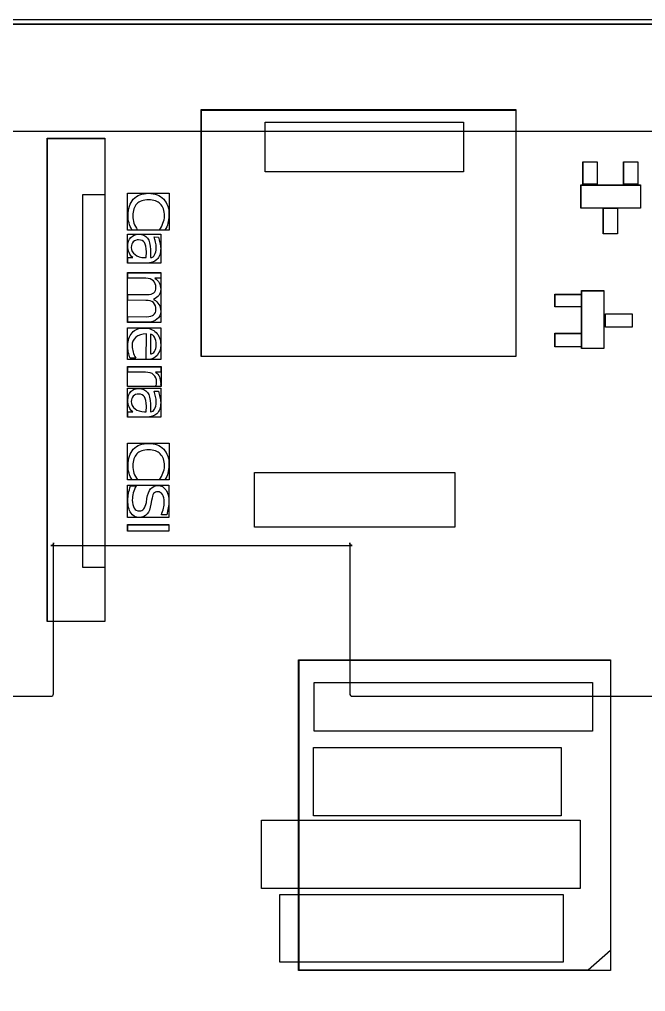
# Model space of a CAD drawing. Extents: x -52 to 498, y 3 to 363.
# Drawn here: x 45.63 to 70.56, y 66.41 to 105.09 of the extents above; entities that cross this region are included whole.
import ezdxf

# ---------------------------------------------------------------- set-up
doc = ezdxf.new("R2010")
doc.units = 0
for name, color, linetype in [('RpiPaveiksliukas', 7, 'CONTINUOUS'), ('RpiSkyles', 7, 'CONTINUOUS'), ('RpiSkyles_kitoj_vietoj', 7, 'CONTINUOUS')]:
    doc.layers.add(name, color=color, linetype=linetype)

msp = doc.modelspace()

# ---------------------------------------------------------------- linework, layer by layer
at = {"layer": 'RpiPaveiksliukas', "color": 7}
for points in [[(92.49034, 45.442526), (4.700342, 45.442526), (4.700342, 104.902524), (92.49034, 104.902524), (92.49034, 45.442526), (4.690342, 45.442526), (4.690342, 104.912524), (92.49034, 104.912524)], [(94.00034, 45.582526), (6.200342, 45.582526), (6.200342, 105.092524), (94.00034, 105.092524)], [(65.39034, 91.682525), (52.860341, 91.682525), (52.860341, 101.502524), (65.39034, 101.502524)], [(59.11034, 101.482524), (65.39034, 101.482524), (65.39034, 91.682525), (52.870341, 91.682525), (52.870341, 101.482524)], [(59.11034, 101.482524), (65.39034, 101.482524), (65.39034, 91.682525), (52.870341, 91.682525), (52.870341, 101.482524)], [(63.31034, 99.032524), (55.410341, 99.032524), (55.410341, 101.002524), (63.31034, 101.002524)], [(86.31034, 52.752526), (13.480342, 52.752526), (13.480342, 100.652524), (86.31034, 100.652524)], [(49.030341, 81.132525), (46.730341, 81.132525), (46.730341, 100.362524), (49.030341, 100.362524)], [(47.900341, 100.352524), (49.030341, 100.352524), (49.030341, 81.132525), (46.740341, 81.132525), (46.740341, 100.352524)], [(47.900341, 100.352524), (49.030341, 100.352524), (49.030341, 81.132525), (46.740341, 81.132525), (46.740341, 100.352524)], [(68.63034, 98.542524), (68.06034, 98.542524), (68.06034, 99.432524), (68.63034, 99.432524)], [(70.25034, 98.542524), (69.68034, 98.542524), (69.68034, 99.432524), (70.25034, 99.432524)], [(68.35034, 98.542524), (68.07034, 98.542524), (68.07034, 99.422524), (68.63034, 99.422524), (68.63034, 98.542524)], [(68.35034, 98.542524), (68.07034, 98.542524), (68.07034, 99.422524), (68.63034, 99.422524), (68.63034, 98.542524)], [(69.97034, 98.542524), (69.69034, 98.542524), (69.69034, 99.422524), (70.25034, 99.422524), (70.25034, 98.542524)], [(69.97034, 98.542524), (69.69034, 98.542524), (69.69034, 99.422524), (70.25034, 99.422524), (70.25034, 98.542524)], [(70.36034, 97.582524), (67.98034, 97.582524), (67.98034, 98.512524), (70.36034, 98.512524)], [(69.16034, 97.582524), (67.99034, 97.582524), (67.99034, 98.502524), (70.36034, 98.502524), (70.36034, 97.582524)], [(69.16034, 97.582524), (67.99034, 97.582524), (67.99034, 98.502524), (70.36034, 98.502524), (70.36034, 97.582524)], [(48.610341, 98.132524), (49.030341, 98.132524), (49.030341, 83.282525), (48.150341, 83.282525), (48.150341, 98.132524)], [(51.590341, 96.702524), (49.930341, 96.702524), (49.930341, 98.182524), (51.590341, 98.182524)], [(69.44034, 96.562524), (68.87034, 96.562524), (68.87034, 97.592524), (69.44034, 97.592524)], [(69.16034, 96.562524), (68.88034, 96.562524), (68.88034, 97.582524), (69.44034, 97.582524), (69.44034, 96.562524)], [(69.16034, 96.562524), (68.88034, 96.562524), (68.88034, 97.582524), (69.44034, 97.582524), (69.44034, 96.562524)], [(51.250341, 95.392524), (49.930341, 95.392524), (49.930341, 96.552524), (51.250341, 96.552524)], [(51.420341, 96.712524)], [(50.670341, 95.392524)], [(51.250341, 93.032525), (49.930341, 93.032525), (49.930341, 95.022525), (51.250341, 95.022525)], [(68.00034, 93.652525), (66.95034, 93.652525), (66.95034, 94.162525), (68.00034, 94.162525)], [(67.99034, 93.902525), (67.99034, 93.652525), (66.96034, 93.652525), (66.96034, 94.152525), (67.99034, 94.152525)], [(67.99034, 93.902525), (67.99034, 93.652525), (66.96034, 93.652525), (66.96034, 94.152525), (67.99034, 94.152525)], [(68.90034, 91.992525), (68.01034, 91.992525), (68.01034, 94.302525), (68.90034, 94.302525)], [(68.90034, 93.122525), (68.90034, 91.992525), (68.02034, 91.992525), (68.02034, 94.292525), (68.90034, 94.292525)], [(68.90034, 93.122525), (68.90034, 91.992525), (68.02034, 91.992525), (68.02034, 94.292525), (68.90034, 94.292525)], [(50.970341, 93.952525)], [(70.03034, 92.842525), (68.96034, 92.842525), (68.96034, 93.382525), (70.03034, 93.382525)], [(70.03034, 93.122525), (70.03034, 92.842525), (68.97034, 92.842525), (68.97034, 93.372525), (70.03034, 93.372525)], [(70.03034, 93.122525), (70.03034, 92.842525), (68.97034, 92.842525), (68.97034, 93.372525), (70.03034, 93.372525)], [(51.250341, 91.562525), (49.930341, 91.562525), (49.930341, 92.822525), (51.250341, 92.822525)], [(68.00034, 92.062525), (66.95034, 92.062525), (66.95034, 92.602525), (68.00034, 92.602525)], [(67.99034, 92.312525), (67.99034, 92.062525), (66.96034, 92.062525), (66.96034, 92.592525), (67.99034, 92.592525)], [(67.99034, 92.312525), (67.99034, 92.062525), (66.96034, 92.062525), (66.96034, 92.592525), (67.99034, 92.592525)], [(50.760341, 91.562525)], [(51.270341, 90.482525), (49.930341, 90.482525), (49.930341, 91.282525), (51.270341, 91.282525)], [(51.250341, 89.262525), (49.930341, 89.262525), (49.930341, 90.412525), (51.250341, 90.412525)], [(50.670341, 89.262525)], [(51.590341, 86.772525), (49.930341, 86.772525), (49.930341, 88.232525), (51.590341, 88.232525)], [(62.96034, 84.892525), (54.990341, 84.892525), (54.990341, 87.062525), (62.96034, 87.062525)], [(51.420341, 86.772525)], [(51.580341, 85.272525), (49.930341, 85.272525), (49.930341, 86.552525), (51.580341, 86.552525)], [(51.490341, 85.382525)], [(51.580341, 84.732525), (49.930341, 84.732525), (49.930341, 84.992525), (51.580341, 84.992525)], [(51.580341, 84.982525), (51.580341, 84.732525), (49.940341, 84.742525), (49.940341, 84.982525)], [(69.16034, 67.242525), (56.740341, 67.242525), (56.740341, 79.602525), (69.16034, 79.602525)], [(69.16034, 79.592525), (69.16034, 68.042525), (68.28034, 67.252525), (56.760341, 67.252525), (56.760341, 79.592525)], [(69.16034, 79.592525), (69.16034, 68.042525), (68.28034, 67.252525), (56.760341, 67.252525), (56.760341, 79.592525)], [(68.44034, 76.762525), (57.36034, 76.762525), (57.36034, 78.702525), (68.44034, 78.702525)], [(67.20034, 73.402525), (57.33034, 73.402525), (57.33034, 76.112525), (67.20034, 76.112525)], [(67.96034, 70.512525), (55.270341, 70.512525), (55.270341, 73.222525), (67.96034, 73.222525)], [(67.28034, 67.572525), (56.000341, 67.572525), (56.000341, 70.272525), (67.28034, 70.272525)]]:
    msp.add_lwpolyline(points, close=True, dxfattribs=at)
for points in [[(15.700342, 100.642524), (83.88034, 100.642524)], [(50.330341, 96.712524), (50.110341, 96.712524)], [(50.990341, 96.442524), (51.160341, 96.432524)], [(51.420341, 96.712524), (51.200341, 96.712524)], [(50.670341, 95.392524), (49.940341, 95.402524), (49.940341, 95.622524), (50.140341, 95.622524)], [(50.610341, 95.612524), (50.670341, 95.612524), (50.680341, 95.842524)], [(50.840341, 95.932524), (50.840341, 95.612524), (50.850341, 95.612524)], [(50.660341, 94.792525), (49.940341, 94.792525), (49.940341, 95.012525), (51.250341, 95.012525), (51.250341, 94.792525), (51.020341, 94.792525)], [(50.660341, 93.912525), (49.940341, 93.922525), (49.940341, 94.142525), (50.700341, 94.142525)], [(50.710341, 93.042525), (49.940341, 93.052525), (49.940341, 93.272525), (50.700341, 93.262525)], [(50.760341, 91.562525), (50.670341, 91.562525), (50.680341, 92.582525)], [(50.840341, 92.572525), (50.840341, 91.782525)], [(50.260341, 91.612525), (50.040341, 91.612525)], [(50.640341, 91.052525), (49.940341, 91.052525), (49.940341, 91.272525), (51.250341, 91.272525), (51.250341, 91.052525), (51.050341, 91.052525)], [(50.990341, 90.302525), (51.160341, 90.302525)], [(51.270341, 90.482525), (51.050341, 90.482525)], [(50.840341, 89.792525), (50.840341, 89.482525), (50.850341, 89.482525)], [(50.670341, 89.262525), (49.940341, 89.262525), (49.940341, 89.482525), (50.140341, 89.482525)], [(50.610341, 89.482525), (50.670341, 89.482525), (50.680341, 89.702525)], [(50.330341, 86.772525), (50.110341, 86.772525)], [(51.420341, 86.772525), (51.200341, 86.772525)], [(50.050341, 86.532525), (50.270341, 86.532525)], [(50.680341, 85.872525), (50.700341, 86.022525)], [(50.890341, 85.952525), (50.860341, 85.802525)], [(51.490341, 85.382525), (51.280341, 85.382525)]]:
    msp.add_lwpolyline(points, dxfattribs=at)
for points in [[(15.700342, 100.642524), (15.700342, 100.642524), (70.58034, 100.642524), (83.88034, 100.642524)], [(49.950341, 97.292524), (49.950341, 97.562524), (50.020341, 97.782524), (50.160341, 97.942524)], [(50.160341, 97.942524), (50.310341, 98.092524), (50.510341, 98.172524), (50.770341, 98.172524)], [(50.770341, 97.912524), (50.560341, 97.912524), (50.400341, 97.852524), (50.300341, 97.752524)], [(50.770341, 98.172524), (51.020341, 98.172524), (51.220341, 98.092524), (51.370341, 97.942524)], [(51.230341, 97.752524), (51.130341, 97.852524), (50.970341, 97.912524), (50.770341, 97.912524)], [(51.370341, 97.942524), (51.510341, 97.782524), (51.590341, 97.562524), (51.580341, 97.292524)], [(50.300341, 97.752524), (50.190341, 97.642524), (50.140341, 97.482524), (50.140341, 97.282524)], [(51.400341, 97.272524), (51.400341, 97.482524), (51.340341, 97.642524), (51.230341, 97.752524)], [(49.990341, 96.992524), (49.960341, 97.082524), (49.950341, 97.182524), (49.950341, 97.292524)], [(50.140341, 97.282524), (50.140341, 97.172524), (50.150341, 97.072524), (50.180341, 96.982524)], [(51.340341, 96.982524), (51.380341, 97.072524), (51.400341, 97.172524), (51.400341, 97.272524)], [(51.580341, 97.292524), (51.580341, 97.182524), (51.560341, 97.082524), (51.540341, 96.982524)], [(50.110341, 96.712524), (50.060341, 96.802524), (50.010341, 96.902524), (49.990341, 96.992524)], [(50.180341, 96.982524), (50.220341, 96.892524), (50.270341, 96.802524), (50.330341, 96.712524)], [(51.200341, 96.712524), (51.270341, 96.802524), (51.310341, 96.882524), (51.340341, 96.982524)], [(51.540341, 96.982524), (51.510341, 96.882524), (51.480341, 96.792524), (51.420341, 96.712524)], [(49.940341, 96.082524), (49.940341, 96.222524), (49.980341, 96.322524), (50.060341, 96.412524)], [(50.060341, 96.412524), (50.140341, 96.492524), (50.240341, 96.542524), (50.370341, 96.542524)], [(50.370341, 96.542524), (50.530341, 96.542524), (50.650341, 96.492524), (50.720341, 96.392524)], [(50.720341, 96.392524), (50.800341, 96.282524), (50.840341, 96.132524), (50.840341, 95.932524)], [(51.050341, 96.232524), (51.030341, 96.312524), (51.020341, 96.372524), (50.990341, 96.442524)], [(51.160341, 96.432524), (51.190341, 96.352524), (51.200341, 96.282524), (51.220341, 96.202524)], [(49.990341, 95.812524), (49.950341, 95.882524), (49.940341, 95.972524), (49.940341, 96.082524)], [(50.160341, 96.242524), (50.110341, 96.192524), (50.080341, 96.122524), (50.080341, 96.022524)], [(50.080341, 96.022524), (50.080341, 95.902524), (50.130341, 95.802524), (50.230341, 95.732524)], [(50.370341, 96.322524), (50.280341, 96.322524), (50.220341, 96.292524), (50.160341, 96.242524)], [(50.600341, 96.212524), (50.560341, 96.282524), (50.480341, 96.312524), (50.370341, 96.322524)], [(50.680341, 95.842524), (50.680341, 96.022524), (50.650341, 96.142524), (50.600341, 96.212524)], [(51.010341, 95.722524), (51.050341, 95.782524), (51.070341, 95.882524), (51.070341, 96.002524)], [(51.070341, 96.002524), (51.070341, 96.082524), (51.070341, 96.152524), (51.050341, 96.232524)], [(51.250341, 95.982524), (51.250341, 95.782524), (51.200341, 95.642524), (51.100341, 95.542524)], [(51.220341, 96.202524), (51.240341, 96.122524), (51.250341, 96.052524), (51.250341, 95.982524)], [(50.140341, 95.622524), (50.070341, 95.672524), (50.020341, 95.732524), (49.990341, 95.812524)], [(50.230341, 95.732524), (50.320341, 95.652524), (50.460341, 95.612524), (50.610341, 95.612524)], [(50.850341, 95.612524), (50.920341, 95.612524), (50.980341, 95.652524), (51.010341, 95.722524)], [(51.100341, 95.542524), (51.010341, 95.442524), (50.860341, 95.392524), (50.670341, 95.392524)], [(50.960341, 94.692525), (50.890341, 94.752525), (50.790341, 94.792525), (50.660341, 94.792525)], [(51.020341, 94.792525), (51.100341, 94.742525), (51.150341, 94.682525), (51.190341, 94.612525)], [(51.060341, 94.422525), (51.060341, 94.542525), (51.030341, 94.622525), (50.960341, 94.692525)], [(50.980341, 94.212525), (51.030341, 94.262525), (51.060341, 94.332525), (51.060341, 94.422525)], [(51.190341, 94.612525), (51.230341, 94.542525), (51.250341, 94.442525), (51.250341, 94.352525)], [(50.700341, 94.142525), (50.830341, 94.142525), (50.920341, 94.162525), (50.980341, 94.212525)], [(51.180341, 94.112525), (51.130341, 94.042525), (51.060341, 93.992525), (50.970341, 93.952525)], [(51.250341, 94.352525), (51.250341, 94.252525), (51.220341, 94.172525), (51.180341, 94.112525)], [(50.960341, 93.822525), (50.880341, 93.892525), (50.790341, 93.912525), (50.660341, 93.912525)], [(51.060341, 93.542525), (51.060341, 93.662525), (51.040341, 93.752525), (50.960341, 93.822525)], [(50.970341, 93.952525), (51.070341, 93.902525), (51.130341, 93.822525), (51.180341, 93.752525)], [(51.180341, 93.752525), (51.230341, 93.672525), (51.250341, 93.582525), (51.250341, 93.482525)], [(50.700341, 93.262525), (50.820341, 93.262525), (50.910341, 93.292525), (50.970341, 93.342525)], [(50.970341, 93.342525), (51.030341, 93.382525), (51.060341, 93.452525), (51.060341, 93.542525)], [(51.250341, 93.482525), (51.250341, 93.342525), (51.200341, 93.232525), (51.100341, 93.162525)], [(51.100341, 93.162525), (51.010341, 93.082525), (50.880341, 93.042525), (50.710341, 93.042525)], [(49.940341, 92.112525), (49.940341, 92.322525), (50.000341, 92.492525), (50.110341, 92.622525)], [(50.110341, 92.622525), (50.230341, 92.752525), (50.380341, 92.812525), (50.580341, 92.812525)], [(50.680341, 92.582525), (50.500341, 92.572525), (50.360341, 92.522525), (50.260341, 92.442525)], [(50.580341, 92.812525), (50.790341, 92.812525), (50.950341, 92.752525), (51.070341, 92.632525)], [(51.010341, 92.442525), (50.970341, 92.512525), (50.910341, 92.562525), (50.840341, 92.572525)], [(51.070341, 92.632525), (51.190341, 92.512525), (51.250341, 92.352525), (51.250341, 92.142525)], [(49.960341, 91.852525), (49.950341, 91.942525), (49.940341, 92.032525), (49.940341, 92.112525)], [(50.260341, 92.442525), (50.160341, 92.352525), (50.110341, 92.252525), (50.110341, 92.102525)], [(50.110341, 92.102525), (50.110341, 92.012525), (50.130341, 91.932525), (50.150341, 91.852525)], [(51.070341, 92.152525), (51.070341, 92.272525), (51.050341, 92.372525), (51.010341, 92.442525)], [(51.010341, 91.882525), (51.050341, 91.952525), (51.070341, 92.032525), (51.070341, 92.152525)], [(51.250341, 92.142525), (51.250341, 91.962525), (51.200341, 91.832525), (51.110341, 91.722525)], [(50.040341, 91.612525), (50.000341, 91.692525), (49.980341, 91.762525), (49.960341, 91.852525)], [(50.150341, 91.852525), (50.180341, 91.772525), (50.210341, 91.692525), (50.260341, 91.612525)], [(51.110341, 91.722525), (51.020341, 91.612525), (50.900341, 91.562525), (50.760341, 91.562525)], [(50.840341, 91.782525), (50.910341, 91.782525), (50.970341, 91.812525), (51.010341, 91.882525)], [(50.970341, 90.952525), (50.900341, 91.022525), (50.780341, 91.052525), (50.640341, 91.052525)], [(51.090341, 90.662525), (51.090341, 90.792525), (51.050341, 90.882525), (50.970341, 90.952525)], [(51.050341, 91.052525), (51.120341, 91.002525), (51.170341, 90.942525), (51.200341, 90.872525)], [(51.050341, 90.482525), (51.060341, 90.512525), (51.070341, 90.542525), (51.080341, 90.572525)], [(51.080341, 90.572525), (51.090341, 90.602525), (51.090341, 90.632525), (51.090341, 90.662525)], [(51.200341, 90.872525), (51.230341, 90.792525), (51.250341, 90.702525), (51.250341, 90.592525)], [(51.250341, 90.592525), (51.250341, 90.582525), (51.240341, 90.562525), (51.250341, 90.542525)], [(51.250341, 90.542525), (51.260341, 90.522525), (51.260341, 90.512525), (51.270341, 90.482525)], [(49.940341, 89.952525), (49.940341, 90.082525), (49.990341, 90.192525), (50.060341, 90.282525)], [(50.060341, 90.282525), (50.140341, 90.362525), (50.240341, 90.402525), (50.370341, 90.402525)], [(50.370341, 90.182525), (50.280341, 90.182525), (50.220341, 90.152525), (50.160341, 90.102525)], [(50.370341, 90.402525), (50.530341, 90.402525), (50.650341, 90.352525), (50.720341, 90.252525)], [(50.600341, 90.072525), (50.560341, 90.142525), (50.480341, 90.182525), (50.370341, 90.182525)], [(50.720341, 90.252525), (50.800341, 90.142525), (50.840341, 89.992525), (50.840341, 89.792525)], [(51.050341, 90.092525), (51.030341, 90.162525), (51.020341, 90.232525), (50.990341, 90.302525)], [(51.160341, 90.302525), (51.190341, 90.212525), (51.200341, 90.142525), (51.220341, 90.062525)], [(49.990341, 89.672525), (49.950341, 89.742525), (49.940341, 89.842525), (49.940341, 89.952525)], [(50.160341, 90.102525), (50.110341, 90.052525), (50.080341, 89.982525), (50.080341, 89.892525)], [(50.080341, 89.892525), (50.080341, 89.762525), (50.130341, 89.672525), (50.230341, 89.592525)], [(50.680341, 89.702525), (50.680341, 89.882525), (50.650341, 90.002525), (50.600341, 90.072525)], [(51.010341, 89.582525), (51.050341, 89.652525), (51.070341, 89.742525), (51.070341, 89.862525)], [(51.070341, 89.862525), (51.070341, 89.942525), (51.070341, 90.022525), (51.050341, 90.092525)], [(51.250341, 89.842525), (51.250341, 89.652525), (51.200341, 89.502525), (51.100341, 89.402525)], [(51.220341, 90.062525), (51.240341, 89.982525), (51.250341, 89.912525), (51.250341, 89.842525)], [(50.140341, 89.482525), (50.070341, 89.532525), (50.020341, 89.592525), (49.990341, 89.672525)], [(50.230341, 89.592525), (50.320341, 89.522525), (50.460341, 89.482525), (50.610341, 89.482525)], [(51.100341, 89.402525), (51.010341, 89.312525), (50.860341, 89.262525), (50.670341, 89.262525)], [(50.850341, 89.482525), (50.920341, 89.482525), (50.980341, 89.512525), (51.010341, 89.582525)], [(50.160341, 87.992525), (50.310341, 88.152525), (50.510341, 88.222525), (50.770341, 88.222525)], [(50.770341, 88.222525), (51.020341, 88.222525), (51.220341, 88.142525), (51.370341, 87.992525)], [(49.950341, 87.342525), (49.950341, 87.622525), (50.020341, 87.832525), (50.160341, 87.992525)], [(50.770341, 87.962525), (50.560341, 87.962525), (50.400341, 87.912525), (50.300341, 87.802525)], [(51.230341, 87.802525), (51.130341, 87.912525), (50.970341, 87.962525), (50.770341, 87.962525)], [(51.370341, 87.992525), (51.510341, 87.832525), (51.590341, 87.612525), (51.580341, 87.342525)], [(50.300341, 87.802525), (50.190341, 87.692525), (50.140341, 87.532525), (50.140341, 87.332525)], [(51.400341, 87.332525), (51.400341, 87.532525), (51.340341, 87.692525), (51.230341, 87.802525)], [(49.990341, 87.042525), (49.960341, 87.142525), (49.950341, 87.242525), (49.950341, 87.342525)], [(50.140341, 87.332525), (50.140341, 87.232525), (50.150341, 87.132525), (50.180341, 87.032525)], [(51.340341, 87.032525), (51.380341, 87.122525), (51.400341, 87.222525), (51.400341, 87.332525)], [(51.580341, 87.342525), (51.580341, 87.232525), (51.560341, 87.142525), (51.540341, 87.042525)], [(50.110341, 86.772525), (50.060341, 86.862525), (50.010341, 86.942525), (49.990341, 87.042525)], [(50.180341, 87.032525), (50.220341, 86.942525), (50.270341, 86.852525), (50.330341, 86.772525)], [(51.200341, 86.772525), (51.270341, 86.852525), (51.310341, 86.942525), (51.340341, 87.032525)], [(51.540341, 87.042525), (51.510341, 86.942525), (51.480341, 86.852525), (51.420341, 86.772525)], [(49.970341, 86.232525), (49.990341, 86.322525), (50.010341, 86.432525), (50.050341, 86.532525)], [(50.270341, 86.532525), (50.220341, 86.432525), (50.190341, 86.342525), (50.160341, 86.252525)], [(50.700341, 86.022525), (50.730341, 86.212525), (50.780341, 86.322525), (50.850341, 86.412525)], [(50.850341, 86.412525), (50.920341, 86.492525), (51.010341, 86.542525), (51.130341, 86.542525)], [(51.130341, 86.292525), (51.060341, 86.292525), (51.010341, 86.272525), (50.970341, 86.222525)], [(51.130341, 86.542525), (51.270341, 86.542525), (51.380341, 86.482525), (51.450341, 86.372525)], [(51.320341, 86.192525), (51.270341, 86.262525), (51.210341, 86.292525), (51.130341, 86.292525)], [(51.450341, 86.372525), (51.530341, 86.252525), (51.580341, 86.102525), (51.580341, 85.912525)], [(49.940341, 85.962525), (49.940341, 86.052525), (49.960341, 86.132525), (49.970341, 86.232525)], [(50.060341, 85.452525), (49.990341, 85.562525), (49.940341, 85.742525), (49.940341, 85.962525)], [(50.160341, 86.252525), (50.130341, 86.152525), (50.120341, 86.062525), (50.120341, 85.962525)], [(50.120341, 85.962525), (50.120341, 85.832525), (50.150341, 85.722525), (50.190341, 85.642525)], [(50.970341, 86.222525), (50.930341, 86.172525), (50.910341, 86.082525), (50.890341, 85.952525)], [(51.390341, 85.882525), (51.390341, 86.012525), (51.370341, 86.122525), (51.320341, 86.192525)], [(51.580341, 85.912525), (51.580341, 85.822525), (51.570341, 85.742525), (51.550341, 85.652525)], [(50.190341, 85.642525), (50.240341, 85.572525), (50.310341, 85.532525), (50.400341, 85.532525)], [(50.400341, 85.532525), (50.480341, 85.532525), (50.530341, 85.562525), (50.580341, 85.612525)], [(50.580341, 85.612525), (50.620341, 85.662525), (50.650341, 85.752525), (50.680341, 85.872525)], [(50.860341, 85.802525), (50.830341, 85.622525), (50.780341, 85.492525), (50.710341, 85.412525)], [(51.280341, 85.382525), (51.310341, 85.472525), (51.340341, 85.562525), (51.360341, 85.642525)], [(51.360341, 85.642525), (51.380341, 85.722525), (51.390341, 85.802525), (51.390341, 85.882525)], [(51.550341, 85.652525), (51.530341, 85.562525), (51.520341, 85.472525), (51.490341, 85.382525)], [(50.400341, 85.272525), (50.250341, 85.272525), (50.140341, 85.332525), (50.060341, 85.452525)], [(50.710341, 85.412525), (50.630341, 85.322525), (50.530341, 85.272525), (50.400341, 85.272525)]]:
    msp.add_open_spline(points, degree=3, dxfattribs=at)
at = {"layer": 'RpiSkyles', "color": 7}
for points in [[(94.00034, 45.582526), (6.200342, 45.582526), (6.200342, 105.092524), (94.00034, 105.092524)], [(65.39034, 91.682525), (52.860341, 91.682525), (52.860341, 101.502524), (65.39034, 101.502524)], [(59.11034, 101.482524), (65.39034, 101.482524), (65.39034, 91.682525), (52.870341, 91.682525), (52.870341, 101.482524)], [(62.96034, 84.892525), (54.990341, 84.892525), (54.990341, 87.062525), (62.96034, 87.062525)]]:
    msp.add_lwpolyline(points, close=True, dxfattribs=at)
at = {"layer": 'RpiSkyles', "color": 5}
msp.add_lwpolyline([(59.11034, 101.482524), (65.39034, 101.482524), (65.39034, 91.682525), (52.870341, 91.682525), (52.870341, 101.482524)], close=True, dxfattribs=at)
msp.add_lwpolyline([(15.700342, 100.642524), (83.88034, 100.642524)], dxfattribs=at)
at = {"layer": 'RpiSkyles', "color": 7}
msp.add_open_spline([(15.700342, 100.642524), (15.700342, 100.642524), (70.58034, 100.642524), (83.88034, 100.642524)], degree=3, dxfattribs=at)
at = {"layer": 'RpiSkyles_kitoj_vietoj', "color": 1}
for points in [[(46.881904, 84.159125), (58.881903, 84.159125)], [(46.983467, 78.260725), (46.983467, 84.260725)], [(58.78034, 84.260725), (58.78034, 78.260725)], [(34.881904, 78.159125), (46.881904, 78.159125)], [(58.881903, 78.159125), (70.881903, 78.159125)]]:
    msp.add_lwpolyline(points, dxfattribs=at)
for points in [[(46.983467, 84.260725), (46.983467, 84.205725), (46.940497, 84.159125), (46.881904, 84.159125)], [(58.881903, 84.159125), (58.827213, 84.159125), (58.78034, 84.202125), (58.78034, 84.260725)], [(46.881904, 78.159125), (46.936594, 78.159125), (46.983467, 78.202125), (46.983467, 78.260725)], [(58.78034, 78.260725), (58.78034, 78.205725), (58.82331, 78.159125), (58.881903, 78.159125)]]:
    msp.add_open_spline(points, degree=3, dxfattribs=at)

doc.saveas('drawing.dxf')
